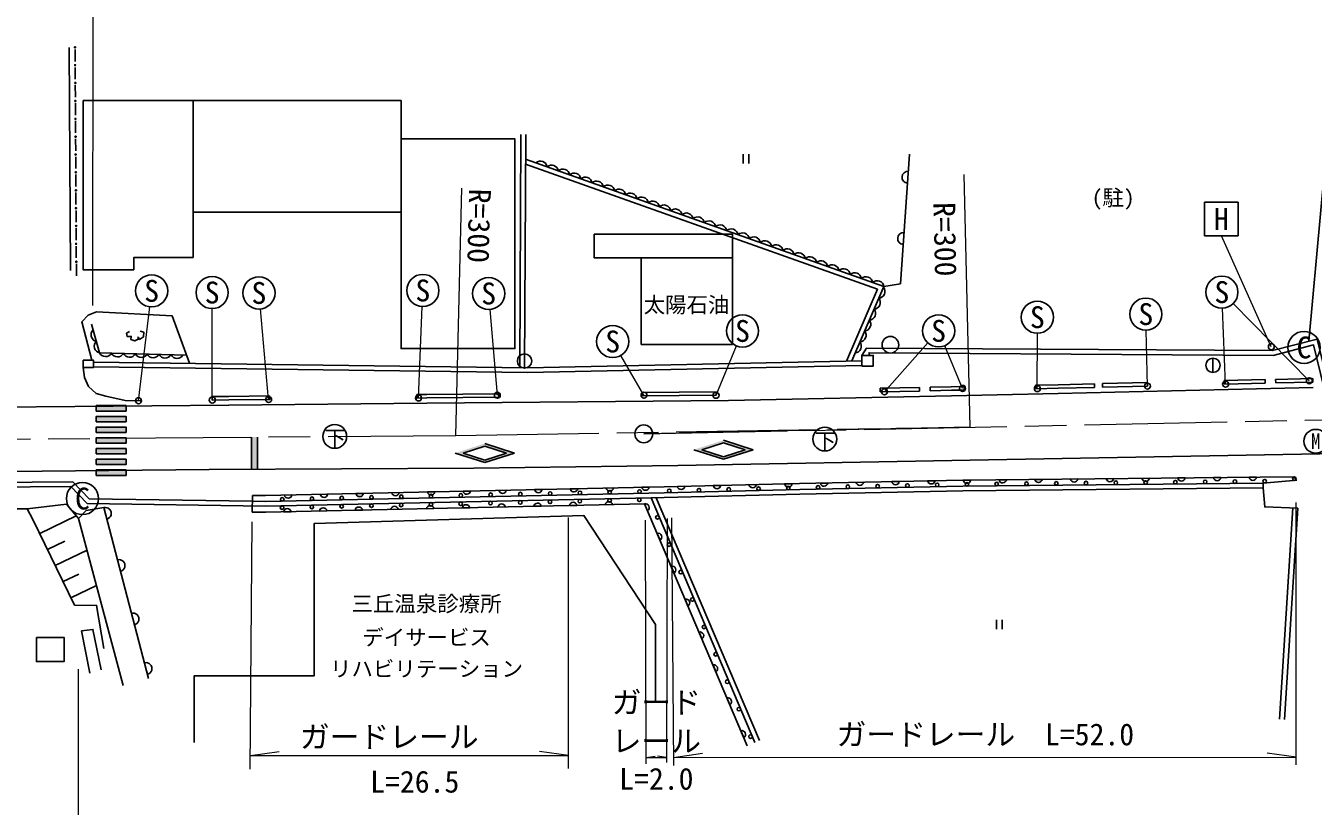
# Model space of a CAD drawing. Units: millimetres at full size, sheet at 1:1000; details may follow other scales. Extents: x 40000 to 680000, y 20000 to 380000.
# Drawn here: x 214995 to 323088, y 250110 to 315623 of the extents above; entities that cross this region are included whole.
import ezdxf
from ezdxf.enums import TextEntityAlignment as Align

# ---------------------------------------------------------------- set-up
doc = ezdxf.new("R2010")
doc.units = ezdxf.units.MM
doc.header["$LTSCALE"] = 1000
doc.linetypes.add('CHAIN', pattern=[18.5, 12, -1.5, 3.5, -1.5])
for name, color, linetype, lineweight in [('M-BGD', 7, 'Continuous', 25), ('M-BGD-EXST', 7, 'Continuous', 25), ('M-BMK', 2, 'CHAIN', 13), ('M-BMK-SRVR', 3, 'Continuous', 25), ('M-STR-HTXT', 7, 'Continuous', 13), ('M-STR-STRC', 7, 'Continuous', 25)]:
    doc.layers.add(name, color=color, linetype=linetype, lineweight=lineweight)
doc.layers.add('M-BMK-HTXT', color=7, linetype='Continuous')
doc.styles.add('ＭＳ ゴシック', font='')
doc.styles.get('ＭＳ ゴシック').set_extended_font_data('MS Gothic')

msp = doc.modelspace()

# ---------------------------------------------------------------- hatches: boundary and pattern name
at = {"layer": 'M-STR-STRC'}
for points in [[(223417, 283735), (220917, 283735), (220917, 283285), (223417, 283285)], [(223417, 282835), (220917, 282835), (220917, 282385), (223417, 282385)], [(223417, 281935), (220917, 281935), (220917, 281485), (223417, 281485)], [(234451, 281100), (233951, 281096), (233951, 278392), (234451, 278395)], [(223417, 281035), (220917, 281035), (220917, 280585), (223417, 280585)], [(223417, 280135), (220917, 280135), (220917, 279685), (223417, 279685)], [(223417, 279235), (220917, 279235), (220917, 278785), (223417, 278785)], [(223417, 278335), (220917, 278335), (220917, 277885), (223417, 277885)]]:
    msp.add_hatch(color=256, dxfattribs=at).paths.add_polyline_path(points)
h = msp.add_hatch(color=256, dxfattribs=at)
h.paths.add_polyline_path([(253534, 280554), (251034, 279754), (253534, 278954), (256034, 279754)])
h.paths.add_polyline_path([(255361, 279754), (253534, 279169), (251707, 279754), (253534, 280338)], flags=16)
h = msp.add_hatch(color=256, dxfattribs=at)
h.paths.add_polyline_path([(273575, 280834), (271075, 280034), (273575, 279234), (276075, 280034)])
h.paths.add_polyline_path([(275402, 280034), (273575, 279449), (271749, 280034), (273575, 280619)], flags=16)

# ---------------------------------------------------------------- linework, layer by layer
at = {"layer": 'M-BGD'}
for p, q in [((218635, 313810), (218747, 295079)), ((219136, 313628), (219142, 312628)), ((219145, 312128), (219151, 311128)), ((219154, 310628), (219160, 309628)), ((324670, 310524), (322727, 289142)), ((219163, 309128), (219169, 308129)), ((219172, 307629), (219178, 306629)), ((219181, 306129), (219187, 305129)), ((256469, 286930), (256568, 306508)), ((256869, 286924), (256968, 306506)), ((275236, 304852), (275236, 304069)), ((275703, 304852), (275703, 304069)), ((219190, 304629), (219196, 303629)), ((219199, 303129), (219205, 302129)), ((219208, 301629), (219214, 300629)), ((219217, 300129), (219223, 299129)), ((229050, 299966), (246503, 299966)), ((219226, 298629), (219232, 297629)), ((219235, 297129), (219241, 296129)), ((219244, 295629), (219250, 294629)), ((256872, 288080), (256872, 286880)), ((314667, 287721), (314667, 286521)), ((299778, 285457), (299784, 285157)), ((304722, 285568), (304729, 285268)), ((305388, 285585), (309162, 285677)), ((305388, 285585), (305395, 285285)), ((305395, 285285), (309170, 285378)), ((309170, 285378), (309162, 285677)), ((315621, 285836), (319052, 285921)), ((315621, 285836), (315628, 285536)), ((315628, 285536), (319059, 285621)), ((319059, 285621), (319052, 285921)), ((319928, 285942), (323054, 286019)), ((319935, 285642), (319928, 285942)), ((319935, 285642), (323062, 285719)), ((323062, 285719), (323054, 286019)), ((230655, 284506), (230657, 284206)), ((235471, 284551), (235474, 284251)), ((247834, 284676), (247837, 284376)), ((254718, 284739), (254720, 284439)), ((266747, 284849), (272947, 284905)), ((266747, 284849), (266750, 284549)), ((266750, 284549), (272950, 284605)), ((272947, 284905), (272950, 284605)), ((286732, 285192), (290033, 285264)), ((286738, 284892), (286732, 285192)), ((286738, 284892), (290039, 284964)), ((290039, 284964), (290033, 285264)), ((290916, 285283), (290922, 284984)), ((293786, 285343), (293792, 285043)), ((261340, 276766), (260714, 276752)), ((264339, 276832), (263713, 276818)), ((267338, 276898), (266713, 276884)), ((270338, 276967), (269712, 276952)), ((273337, 277037), (272711, 277022)), ((276336, 277108), (275710, 277093)), ((279335, 277178), (278709, 277163)), ((282334, 277242), (281709, 277229)), ((285334, 277306), (284708, 277292)), ((288333, 277369), (287707, 277355)), ((291332, 277432), (290707, 277419)), ((294332, 277488), (293706, 277481)), ((297332, 277518), (296706, 277512)), ((300332, 277549), (299706, 277542)), ((303331, 277579), (302706, 277573)), ((306331, 277610), (305705, 277603)), ((309331, 277640), (308705, 277634)), ((312331, 277671), (311705, 277664)), ((315331, 277701), (314705, 277695)), ((318331, 277732), (317705, 277725)), ((318891, 277238), (318895, 276838)), ((321409, 277763), (321697, 277478)), ((234012, 274807), (234033, 276207)), ((237346, 276238), (236720, 276224)), ((240345, 276304), (239719, 276290)), ((243344, 276370), (242719, 276356)), ((246343, 276436), (245718, 276422)), ((249343, 276502), (248717, 276488)), ((252342, 276568), (251716, 276554)), ((255341, 276634), (254716, 276620)), ((258341, 276700), (257715, 276686)), ((267926, 276011), (276587, 255619)), ((179865, 275128), (215126, 275072)), ((225313, 260823), (221548, 275172)), ((236647, 274822), (237272, 274836)), ((239646, 274888), (240271, 274902)), ((242645, 274954), (243271, 274968)), ((245644, 275021), (246270, 275034)), ((248644, 275087), (249269, 275100)), ((251643, 275153), (252269, 275166)), ((254642, 275219), (255268, 275232)), ((257641, 275285), (258267, 275298)), ((260641, 275351), (261266, 275364)), ((263640, 275417), (264266, 275430)), ((275574, 255189), (266952, 275489)), ((266952, 275489), (267197, 274913)), ((321387, 275153), (320266, 257413)), ((321787, 275139), (320665, 257388)), ((219231, 274496), (216166, 273009)), ((219426, 274264), (223184, 260257)), ((268003, 273016), (268247, 272440)), ((218282, 272369), (216820, 271660)), ((220140, 271603), (217475, 270310)), ((269175, 270255), (269420, 269679)), ((219441, 269597), (218130, 268961)), ((220931, 268652), (218785, 267611)), ((270348, 267494), (270593, 266918)), ((296496, 265756), (296496, 264974)), ((296962, 265756), (296962, 264974)), ((271521, 264732), (271766, 264156)), ((272694, 261971), (272938, 261395)), ((273867, 259210), (274111, 258634)), ((275039, 256449), (275284, 255873))]:
    msp.add_line(p, q, dxfattribs=at)
for points in [[(224065, 295131), (219816, 295131), (219816, 309338), (229050, 309338), (229050, 296165)], [(229050, 309338), (246503, 309338), (246503, 306125)], [(287041, 293738), (288429, 293961), (289199, 304858)], [(283897, 287475), (286504, 293504), (256955, 303998)], [(256957, 304421), (287041, 293738), (284337, 287484)], [(229050, 296165), (224065, 296165), (224065, 295131)], [(266667, 296131), (266667, 288879), (274327, 288879), (274327, 296131)], [(220549, 287547), (219692, 290757), (220223, 291344), (220937, 291605), (227298, 291266), (228746, 287291)], [(228495, 287979), (221193, 288164), (220514, 290568)], [(223692, 289952), (223455, 289816), (223497, 289545), (223853, 289553), (223828, 289291), (224142, 289164), (224422, 289308), (224422, 289486), (224557, 289299), (224871, 289503), (224905, 289892), (224600, 289994)], [(285190, 287954), (285585, 288574), (319674, 288351), (323403, 289318), (326159, 278046)], [(285806, 287954), (285803, 288172), (319724, 287950), (323111, 288829), (325742, 278066)], [(219810, 286942), (219924, 286091), (220253, 285354), (220921, 284765), (221713, 284530), (223354, 284177), (224618, 284145)], [(220694, 287397), (257125, 286921), (285190, 287502)], [(220694, 286997), (257126, 286521), (285190, 287102)], [(299778, 285457), (301666, 285493), (304722, 285568)], [(66096, 284103), (71242, 283316), (75987, 282878), (80904, 282670), (85772, 282616), (93858, 282639), (120579, 282823), (163524, 283212), (183845, 283270), (212632, 283620), (232040, 283765), (248672, 283933), (273999, 284164), (292713, 284571), (301682, 284742), (323073, 285268)], [(230655, 284506), (232033, 284516), (235471, 284551)], [(247834, 284676), (248665, 284684), (254718, 284739)], [(247837, 284376), (248668, 284384), (254720, 284439)], [(290916, 285283), (292698, 285322), (293786, 285343)], [(290922, 284984), (292704, 285022), (293792, 285043)], [(299784, 285157), (301673, 285193), (304729, 285268)], [(230657, 284206), (232036, 284216), (235474, 284251)], [(65682, 278545), (72653, 277730), (79138, 277267), (85780, 277171), (95789, 277091), (110170, 277362), (129585, 277553), (155787, 277743), (180324, 277980), (210708, 278184), (230404, 278374), (252625, 278492), (269733, 278704), (294276, 279147), (325187, 279721)], [(93066, 275962), (121516, 276080), (141621, 276320), (157467, 276407), (194934, 276749), (218778, 276950), (220149, 275524), (235136, 275289), (267495, 276001), (276219, 255463)], [(93285, 276363), (121513, 276480), (141618, 276720), (157464, 276807), (194930, 277149), (218947, 277352), (220322, 275921), (234026, 275707)], [(234026, 275707), (235135, 275689), (268597, 276426), (279977, 276693), (293675, 276981), (318891, 277238), (321697, 277478)], [(234033, 276207), (235134, 276190), (268586, 276926), (279966, 277193), (293667, 277481), (321409, 277763)], [(267495, 276001), (268606, 276026), (279986, 276293), (293681, 276581), (318895, 276838)], [(318895, 276838), (319015, 275235), (321787, 275139)], [(215126, 275072), (218409, 275475), (219426, 274264), (220064, 274928), (221548, 275172)], [(219085, 266993), (215602, 274171), (215126, 275072)], [(266952, 275489), (235138, 274789), (234012, 274807)], [(267867, 258782), (267867, 265355), (261850, 274512), (239202, 273829), (239202, 261050), (229127, 261050), (229127, 255460)], [(221561, 263338), (220938, 266960), (219085, 266993)], [(220389, 261285), (219679, 264832), (220637, 264956), (221320, 261551)]]:
    msp.add_lwpolyline(points, dxfattribs=at)
for points in [[(246503, 306125), (256059, 306125), (256059, 288527), (246503, 288527)], [(262730, 298119), (274327, 298119), (274327, 296131), (262730, 296131)], [(219810, 287547), (220694, 287547), (220694, 286942), (219810, 286942)], [(285190, 287954), (286142, 287954), (286142, 287050), (285190, 287050)], [(215895, 264280), (218207, 264280), (218207, 262258), (215895, 262258)]]:
    msp.add_lwpolyline(points, close=True, dxfattribs=at)
for centre, radius in [((219135, 313813), 50), ((219144, 312313), 50), ((219153, 310813), 50), ((219162, 309313), 50), ((219171, 307814), 50), ((219180, 306314), 50), ((219189, 304814), 50), ((219198, 303314), 50), ((219207, 301814), 50), ((219216, 300314), 50), ((219225, 298814), 50), ((219234, 297314), 50), ((219243, 295814), 50), ((287588, 288852), 700), ((256872, 287480), 600), ((314667, 287121), 600), ((269020, 276586), 150), ((271519, 276644), 150), ((274018, 276703), 150), ((276518, 276762), 150), ((279017, 276820), 150), ((281516, 276875), 150), ((284016, 276928), 150), ((286515, 276980), 150), ((289015, 277033), 150), ((291514, 277085), 150), ((294014, 277134), 150), ((296513, 277160), 150), ((299013, 277185), 150), ((301513, 277211), 150), ((304013, 277236), 150), ((306513, 277262), 150), ((309013, 277287), 150), ((311513, 277312), 150), ((314012, 277338), 150), ((316512, 277363), 150), ((319012, 277398), 150), ((321503, 277612), 150), ((236527, 275870), 150), ((239027, 275925), 150), ((241526, 275980), 150), ((244026, 276035), 150), ((246525, 276090), 150), ((249024, 276145), 150), ((251513, 275500), 150), ((251524, 276200), 150), ((254012, 275555), 150), ((254023, 276255), 150), ((256512, 275610), 150), ((256523, 276310), 150), ((259011, 275665), 150), ((259022, 276365), 150), ((261510, 275720), 150), ((261521, 276420), 150), ((264010, 275775), 150), ((264021, 276475), 150), ((266509, 275830), 150), ((266520, 276530), 150), ((236517, 275170), 150), ((239016, 275225), 150), ((241515, 275280), 150), ((244015, 275335), 150), ((246514, 275390), 150), ((249013, 275445), 150), ((268027, 274365), 150), ((269004, 272064), 150), ((269982, 269763), 150), ((270959, 267462), 150), ((271936, 265161), 150), ((272914, 262860), 150), ((273891, 260559), 150), ((274868, 258258), 150), ((275846, 255957), 150)]:
    msp.add_circle(centre, radius, dxfattribs=at)
for centre, radius, start, end in [((258211, 303693), 567, 8.52139, 132.37642), ((259153, 303359), 567, 8.52139, 132.37642), ((260095, 303024), 567, 8.52139, 132.37642), ((261038, 302689), 567, 8.52139, 132.37642), ((261980, 302355), 567, 8.52139, 132.37642), ((289061, 302907), 500, 85.96285, 265.96285), ((262922, 302020), 567, 8.52139, 132.37642), ((263865, 301685), 567, 8.52139, 132.37642), ((264807, 301351), 567, 8.52139, 132.37642), ((265749, 301016), 567, 8.52139, 132.37642), ((266692, 300681), 567, 8.52139, 132.37642), ((267634, 300347), 567, 8.52139, 132.37642), ((268576, 300012), 567, 8.52139, 132.37642), ((269519, 299677), 567, 8.52139, 132.37642), ((270461, 299343), 567, 8.52139, 132.37642), ((271403, 299008), 567, 8.52139, 132.37642), ((272346, 298674), 567, 8.52139, 132.37642), ((273288, 298339), 567, 8.52139, 132.37642), ((274231, 298004), 567, 8.52139, 132.37642), ((275173, 297670), 567, 8.52139, 132.37642), ((276115, 297335), 567, 8.52139, 132.37642), ((277058, 297000), 567, 8.52139, 132.37642), ((288698, 297766), 500, 85.96285, 265.96285), ((278000, 296666), 567, 8.52139, 132.37642), ((278942, 296331), 567, 8.52139, 132.37642), ((279885, 295996), 567, 8.52139, 132.37642), ((280827, 295662), 567, 8.52139, 132.37642), ((281769, 295327), 567, 8.52139, 132.37642), ((282712, 294992), 567, 8.52139, 132.37642), ((283654, 294658), 567, 8.52139, 132.37642), ((284596, 294323), 567, 8.52139, 132.37642), ((285539, 293988), 567, 8.52139, 132.37642), ((286481, 293654), 567, 8.52139, 132.37642), ((286568, 293316), 567, 274.68695, 38.54198), ((286171, 292398), 567, 274.68695, 38.54198), ((285378, 290562), 567, 274.68695, 38.54198), ((285775, 291480), 567, 274.68695, 38.54198), ((221042, 289681), 567, 133.83582, 257.69085), ((284981, 289644), 567, 274.68695, 38.54198), ((221313, 288718), 567, 133.83582, 257.69085), ((284584, 288727), 567, 274.68695, 38.54198), ((221699, 288418), 567, 206.61985, 330.47488), ((222699, 288393), 567, 206.61985, 330.47488), ((223699, 288368), 567, 206.61985, 330.47488), ((224698, 288342), 567, 206.61985, 330.47488), ((225698, 288317), 567, 206.61985, 330.47488), ((226698, 288292), 567, 206.61985, 330.47488), ((227697, 288266), 567, 206.61985, 330.47488), ((261026, 276814), 318, 191.15185, 351.36958), ((264025, 276880), 318, 191.15185, 351.36958), ((267024, 276946), 318, 191.15185, 351.36958), ((270024, 277014), 318, 191.23496, 351.45269), ((273023, 277084), 318, 191.23496, 351.45269), ((276022, 277155), 318, 191.23496, 351.45269), ((279021, 277225), 318, 191.23496, 351.45269), ((282020, 277290), 318, 191.09566, 351.31339), ((285020, 277354), 318, 191.09566, 351.31339), ((288019, 277417), 318, 191.09566, 351.31339), ((291018, 277480), 318, 191.09566, 351.31339), ((294018, 277539), 318, 190.4744, 350.69213), ((297018, 277569), 318, 190.4744, 350.69213), ((300018, 277600), 318, 190.4744, 350.69213), ((303018, 277631), 318, 190.4744, 350.69213), ((306018, 277661), 318, 190.4744, 350.69213), ((309018, 277692), 318, 190.4744, 350.69213), ((312018, 277722), 318, 190.4744, 350.69213), ((315017, 277753), 318, 190.4744, 350.69213), ((318017, 277783), 318, 190.4744, 350.69213), ((237032, 276286), 318, 191.15185, 351.36958), ((240031, 276352), 318, 191.15185, 351.36958), ((243030, 276418), 318, 191.15185, 351.36958), ((246029, 276484), 318, 191.15185, 351.36958), ((249029, 276550), 318, 191.15185, 351.36958), ((252028, 276616), 318, 191.15185, 351.36958), ((255027, 276682), 318, 191.15185, 351.36958), ((258027, 276748), 318, 191.15185, 351.36958), ((263954, 275369), 318, 11.15185, 171.36958), ((221675, 274689), 500, 284.70256, 104.70256), ((236961, 274775), 318, 11.15185, 171.36958), ((239960, 274841), 318, 11.15185, 171.36958), ((242959, 274907), 318, 11.15185, 171.36958), ((245958, 274973), 318, 11.15185, 171.36958), ((248958, 275039), 318, 11.15185, 171.36958), ((251957, 275105), 318, 11.15185, 171.36958), ((254956, 275171), 318, 11.15185, 171.36958), ((257955, 275237), 318, 11.15185, 171.36958), ((260955, 275303), 318, 11.15185, 171.36958), ((267024, 275180), 318, 302.90389, 103.12162), ((268075, 272707), 318, 302.90389, 103.12162), ((222822, 270317), 500, 284.70256, 104.70256), ((269248, 269946), 318, 302.90389, 103.12162), ((270420, 267184), 318, 302.90389, 103.12162), ((224000, 265830), 500, 284.70256, 104.70256), ((271593, 264423), 318, 302.90389, 103.12162), ((225092, 261666), 500, 284.70256, 104.70256), ((272766, 261662), 318, 302.90389, 103.12162), ((273939, 258901), 318, 302.90389, 103.12162), ((275112, 256139), 318, 302.90389, 103.12162)]:
    msp.add_arc(centre, radius, start, end, dxfattribs=at)
at = {"layer": 'M-BGD-EXST'}
msp.add_lwpolyline([(313966, 300810), (316778, 300810), (316778, 297997), (313966, 297997)], close=True, dxfattribs=at)
for centre, radius in [((225565, 293370), 1350), ((230644, 293229), 1350), ((234572, 293194), 1350), ((248337, 293403), 1350), ((253860, 293148), 1350), ((315418, 293265), 1350), ((299924, 291159), 1350), ((309032, 291418), 1350), ((275171, 290005), 1350), ((291634, 290010), 1350), ((264271, 289118), 1350), ((322312, 288621), 1350), ((319567, 288681), 250), ((293648, 285183), 250), ((299922, 285160), 250), ((309170, 285378), 250), ((315729, 285539), 250), ((322758, 285824), 250), ((224464, 284149), 250), ((230657, 284206), 250), ((235388, 284250), 250), ((247976, 284377), 250), ((254588, 284609), 250), ((266899, 284613), 250), ((272950, 284605), 250), ((287088, 284900), 250), ((240935, 281153), 1000), ((282079, 280933), 1000), ((323294, 280745), 1000), ((219754, 275935), 1350)]:
    msp.add_circle(centre, radius, dxfattribs=at)
at = {"layer": 'M-BMK'}
msp.add_lwpolyline([(65887, 281302), (68560, 280904), (72189, 280403), (74956, 280138), (78159, 279965), (83839, 279788), (89823, 279825), (166388, 280542), (251113, 281236), (294275, 281931), (266881, 281365), (366851, 283430), (467080, 283497), (490936, 283125), (509824, 283032), (517155, 283043), (525524, 283411), (536258, 284358), (549868, 286079), (558715, 287457), (565977, 288788)], dxfattribs=at)
at = {"layer": 'M-BMK-SRVR'}
msp.add_circle((266881, 281365), 750, dxfattribs=at)
msp.add_circle((266881, 281365), 750, dxfattribs=at)
at = {"layer": 'M-STR-HTXT'}
for p, q in [((220617, 322939), (220613, 292144)), ((294275, 281931), (293772, 303126)), ((251113, 281236), (251596, 301980)), ((319567, 288681), (315372, 297997)), ((224464, 284149), (225405, 292029)), ((230657, 284206), (230646, 291879)), ((247976, 284377), (248283, 292054)), ((315729, 285539), (315472, 291916)), ((322758, 285824), (316366, 292304)), ((235388, 284250), (234694, 291849)), ((254588, 284609), (253975, 291803)), ((299922, 285160), (299924, 289809)), ((309170, 285378), (309063, 290069)), ((272950, 284605), (274658, 288756)), ((287088, 284900), (290736, 289001)), ((293648, 285183), (292154, 288764)), ((266899, 284613), (264952, 287952)), ((321649, 253591), (321640, 275603)), ((233842, 253229), (234004, 273969)), ((260566, 253291), (260555, 274345)), ((267093, 253680), (267017, 274120)), ((268840, 274265), (268782, 253787)), ((269396, 253526), (269226, 274308)), ((219424, 244885), (219423, 261618)), ((233851, 254362), (236282, 254705)), ((233851, 254362), (260565, 254375)), ((260565, 254375), (258134, 254716)), ((267091, 254211), (267849, 254315)), ((267091, 254211), (268783, 254206)), ((268783, 254206), (268025, 254315)), ((269391, 254211), (271822, 254554)), ((269391, 254211), (321648, 254231)), ((321648, 254231), (319217, 254572))]:
    msp.add_line(p, q, dxfattribs=at)
at = {"layer": 'M-STR-STRC'}
for p, q in [((233951, 278392), (233951, 281096)), ((234451, 278395), (234451, 281100)), ((253534, 280338), (251707, 279754)), ((256034, 279754), (253534, 280554)), ((255361, 279754), (253534, 280338)), ((271075, 280034), (273575, 279234)), ((273575, 280619), (271749, 280034)), ((271749, 280034), (273575, 279449)), ((276075, 280034), (273575, 280834)), ((275402, 280034), (273575, 280619)), ((273575, 279449), (275402, 280034)), ((273575, 279234), (276075, 280034)), ((251034, 279754), (253534, 278954)), ((251707, 279754), (253534, 279169)), ((253534, 279169), (255361, 279754)), ((253534, 278954), (256034, 279754))]:
    msp.add_line(p, q, dxfattribs=at)
for points in [[(220917, 283285), (223417, 283285), (223417, 283735), (220917, 283735)], [(220917, 282385), (223417, 282385), (223417, 282835), (220917, 282835)], [(220917, 281485), (223417, 281485), (223417, 281935), (220917, 281935)], [(220917, 280585), (223417, 280585), (223417, 281035), (220917, 281035)], [(220917, 279685), (223417, 279685), (223417, 280135), (220917, 280135)], [(220917, 278785), (223417, 278785), (223417, 279235), (220917, 279235)], [(220917, 277885), (223417, 277885), (223417, 278335), (220917, 278335)]]:
    msp.add_lwpolyline(points, close=True, dxfattribs=at)

# ---------------------------------------------------------------- texts
at = {"layer": 'M-BGD-EXST', "style": 'ＭＳ ゴシック'}
for s, p in [('H', (315372, 299403)), ('S', (225565, 293370)), ('S', (230644, 293229)), ('S', (234572, 293194)), ('S', (248337, 293403)), ('S', (253860, 293148)), ('S', (315418, 293265)), ('S', (299924, 291159)), ('S', (309032, 291418)), ('S', (275171, 290005)), ('S', (291634, 290010)), ('S', (264271, 289118)), ('C', (322312, 288621)), ('C', (219754, 275935))]:
    msp.add_text(s, height=1833, dxfattribs=at).set_placement(p, align=Align.MIDDLE_CENTER)
for p in [(240083, 279940), (281226, 279720)]:
    msp.add_text('下', height=1320, dxfattribs=at).set_placement(p, align=Align.BOTTOM_LEFT)
at = {"layer": 'M-BGD-EXST', "style": 'ＭＳ ゴシック', "width": 0.85}
msp.add_text('M', height=1320, dxfattribs=at).set_placement((323294, 280745), align=Align.MIDDLE_CENTER)
at = {"layer": 'M-BMK-HTXT', "style": 'ＭＳ ゴシック'}
for s, p in [('(駐)', (304490, 300134)), ('太陽石油', (266869, 291146))]:
    msp.add_text(s, height=1320, dxfattribs=at).set_placement(p, align=Align.BOTTOM_LEFT)
for s, p in [('三丘温泉診療所', (248644, 267112)), ('デイサービス', (248644, 264285)), ('リハビリテーション', (248644, 261650))]:
    msp.add_text(s, height=1320, dxfattribs=at).set_placement(p, align=Align.MIDDLE_CENTER)
at = {"layer": 'M-STR-HTXT', "style": 'ＭＳ ゴシック'}
for rotation, p in [(268.667, (251598, 298861)), (271.362, (290718, 297664))]:
    msp.add_text('R=300', height=1833, rotation=rotation, dxfattribs=at).set_placement(p, align=Align.BOTTOM_CENTER)
for s, p in [('ガード', (267937, 257364)), ('ガードレール\u3000L=52.0', (295557, 254676)), ('ガードレール', (245512, 254473)), ('レール', (267937, 254116)), ('L=26.5', (247656, 250706)), ('L=2.0', (267937, 250949))]:
    msp.add_text(s, height=1833, dxfattribs=at).set_placement(p, align=Align.BOTTOM_CENTER)

doc.saveas('drawing.dxf')
